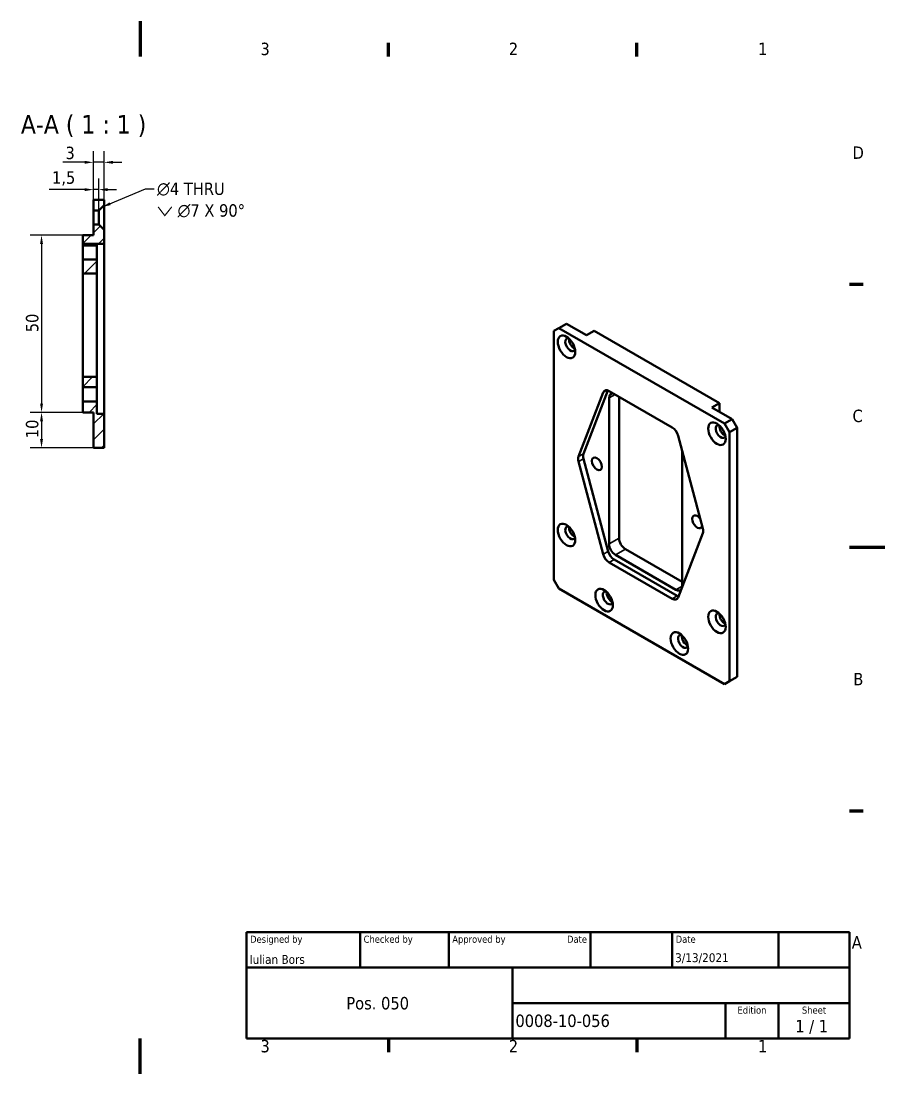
# Model space of a CAD drawing. Header units: millimetres. Extents: x 0 to 420, y 0 to 297.
# Drawn here: x 176.4 to 420, y 0 to 297 of the extents above; entities that cross this region are included whole.
import ezdxf
from ezdxf.enums import TextEntityAlignment as Align

# ---------------------------------------------------------------- set-up
doc = ezdxf.new("R2010")
doc.units = ezdxf.units.MM
for name, color, linetype, lineweight in [('Border (ISO)', 7, 'Continuous', 70), ('Dimension (ISO)', 7, 'Continuous', 25), ('Hatch (ISO)', 7, 'Continuous', 18), ('Symbol (ISO)', 7, 'Continuous', 25), ('Title (ISO)', 7, 'Continuous', 50), ('Visible (ISO)', 7, 'Continuous', 50), ('Visible Narrow (ISO)', 7, 'Continuous', 35)]:
    doc.layers.add(name, color=color, linetype=linetype, lineweight=lineweight)
doc.styles.add('Label Text (ISO)', font='tahoma.ttf')
doc.styles.add('Note Text (ISO)', font='tahoma.ttf')
doc.styles.add('Text Style39', font='tahoma.ttf')
doc.styles.add('Text Style41', font='tahoma.ttf')
doc.dimstyles.new('Default - Method 1b (ISO)', dxfattribs={"dimtxt": 3.5, "dimasz": 2.5, "dimexe": 3.175, "dimexo": 0, "dimgap": 0.762, "dimtad": 1, "dimtoh": 1, "dimrnd": 1e-08, "dimtxsty": 'Note Text (ISO)', "dimcen": 0.09, "dimdle": 10, "dimclrd": 256, "dimclre": 256, "dimclrt": 256, "dimazin": 2, "dimtfac": 1, "dimtmove": 0, "dimatfit": 3, "dimfxl": 0, "dimtolj": 1, "dimlwd": -1, "dimlwe": -1, "dimarcsym": 0})
doc.dimstyles.new('Default - Method 1b (ISO)$7', dxfattribs={"dimtxt": 3.5, "dimasz": 2.5, "dimexe": 3.175, "dimexo": 0, "dimgap": 0.762, "dimtad": 1, "dimtoh": 1, "dimrnd": 1e-08, "dimtxsty": 'Note Text (ISO)', "dimcen": 0.09, "dimdle": 10, "dimclrd": 256, "dimclre": 256, "dimclrt": 256, "dimazin": 2, "dimtfac": 1, "dimtmove": 0, "dimatfit": 3, "dimfxl": 0, "dimtolj": 1, "dimlwd": -1, "dimlwe": -1, "dimarcsym": 0})

# ---------------------------------------------------------------- blocks, each defined once
blk = doc.blocks.new('Borders Default Border')
at = {"layer": 'Border (ISO)'}
for p, q in [((280, 287), (280, 290.9)), ((350, 287), (350, 290.9)), ((410, 222.75), (413.9, 222.75)), ((410, 74.25), (413.9, 74.25)), ((280, 10), (280, 6.1)), ((350, 10), (350, 6.1))]:
    blk.add_line(p, q, dxfattribs=at)
at = {"layer": 'Border (ISO)', "flags": 128}
for points in [[(210, 297), (210, 287)], [(420, 148.5), (410, 148.5)], [(210, 0), (210, 10)]]:
    blk.add_lwpolyline(points, dxfattribs=at)
at = {"layer": 'Border (ISO)', "char_height": 3.5, "attachment_point": 7, "style": 'Note Text (ISO)'}
for s, insert in [('3', (243.91, 287.33)), ('2', (313.94, 287.4)), ('1', (384.21, 287.4)), ('D', (410.87, 258.13)), ('C', (410.86, 183.81)), ('B', (411.08, 109.63)), ('A', (410.66, 35.38)), ('3', (243.91, 6.03)), ('2', (313.94, 6.1)), ('1', (384.21, 6.1))]:
    blk.add_mtext(s, dxfattribs=dict(at, insert=insert))
blk = doc.blocks.new('*D6')
at = {"layer": 'Defpoints', "color": 0}
for p in [(199.82, 257.15), (196.82, 239.6), (199.82, 238.1)]:
    blk.add_point(p, dxfattribs=at)
at = {"layer": 'Dimension (ISO)'}
for p, q in [((196.82, 239.6), (196.82, 260.33)), ((199.82, 238.1), (199.82, 260.33)), ((194.32, 257.15), (188.17, 257.15)), ((199.82, 257.15), (196.82, 257.15)), ((202.32, 257.15), (204.82, 257.15))]:
    blk.add_line(p, q, dxfattribs=at)
for points in [[(194.32, 257.57), (194.32, 256.73), (196.82, 257.15)], [(202.32, 257.57), (202.32, 256.73), (199.82, 257.15)]]:
    blk.add_solid(points, dxfattribs=at)
at = {"layer": 'Dimension (ISO)', "insert": (188.93, 261.56), "char_height": 3.5, "attachment_point": 1, "style": 'Note Text (ISO)'}
blk.add_mtext('\\A1;3', dxfattribs=at)
blk = doc.blocks.new('*D7')
at = {"layer": 'Defpoints', "color": 0}
for p in [(196.82, 249.45), (196.82, 243.6), (198.32, 243.6)]:
    blk.add_point(p, dxfattribs=at)
at = {"layer": 'Dimension (ISO)'}
for p, q in [((196.82, 243.6), (196.82, 252.63)), ((198.32, 243.6), (198.32, 252.63)), ((194.32, 249.45), (184.36, 249.45)), ((198.32, 249.45), (196.82, 249.45)), ((200.82, 249.45), (203.32, 249.45))]:
    blk.add_line(p, q, dxfattribs=at)
for points in [[(194.32, 249.87), (194.32, 249.03), (196.82, 249.45)], [(200.82, 249.87), (200.82, 249.03), (198.32, 249.45)]]:
    blk.add_solid(points, dxfattribs=at)
at = {"layer": 'Dimension (ISO)', "insert": (185.13, 254.6), "char_height": 3.5, "attachment_point": 1, "style": 'Note Text (ISO)'}
blk.add_mtext('\\A1;1,5', dxfattribs=at)
blk = doc.blocks.new('*D28')
at = {"layer": 'Defpoints', "color": 0}
for p in [(193.82, 236.6), (182.19, 186.6), (193.82, 186.6)]:
    blk.add_point(p, dxfattribs=at)
at = {"layer": 'Dimension (ISO)'}
for p, q in [((193.82, 236.6), (179.01, 236.6)), ((182.19, 234.1), (182.19, 189.1)), ((193.82, 186.6), (179.01, 186.6))]:
    blk.add_line(p, q, dxfattribs=at)
for points in [[(181.77, 234.1), (182.6, 234.1), (182.19, 236.6)], [(181.77, 189.1), (182.6, 189.1), (182.19, 186.6)]]:
    blk.add_solid(points, dxfattribs=at)
at = {"layer": 'Dimension (ISO)', "insert": (177.78, 209.21), "char_height": 3.5, "attachment_point": 1, "rotation": 90, "style": 'Note Text (ISO)'}
blk.add_mtext('\\A1;50', dxfattribs=at)
blk = doc.blocks.new('*D29')
at = {"layer": 'Defpoints', "color": 0}
for p in [(193.82, 186.6), (182.19, 176.6), (196.82, 176.6)]:
    blk.add_point(p, dxfattribs=at)
at = {"layer": 'Dimension (ISO)'}
for p, q in [((193.82, 186.6), (179.01, 186.6)), ((182.19, 184.1), (182.19, 179.1)), ((196.82, 176.6), (179.01, 176.6))]:
    blk.add_line(p, q, dxfattribs=at)
for points in [[(181.77, 184.1), (182.6, 184.1), (182.19, 186.6)], [(181.77, 179.1), (182.6, 179.1), (182.19, 176.6)]]:
    blk.add_solid(points, dxfattribs=at)
at = {"layer": 'Dimension (ISO)', "insert": (177.78, 179.33), "char_height": 3.5, "attachment_point": 1, "rotation": 90, "style": 'Note Text (ISO)'}
blk.add_mtext('\\A1;10', dxfattribs=at)
blk = doc.blocks.new('Title Blocks I.A.B')
at = {"layer": 'Title (ISO)'}
for p, q in [((270.07, 130), (100.07, 130)), ((100.07, 130), (100.07, 100)), ((132.07, 120), (132.07, 130)), ((157.07, 120), (157.07, 130)), ((197.07, 120), (197.07, 130)), ((220.07, 120), (220.07, 130)), ((250.07, 120), (250.07, 130)), ((270.07, 100), (270.07, 130)), ((100.07, 120), (270.07, 120)), ((175.07, 120), (175.07, 100)), ((270.07, 110), (175.07, 110)), ((235.07, 100), (235.07, 110)), ((250.07, 100), (250.07, 110)), ((100.07, 100), (270.07, 100))]:
    blk.add_line(p, q, dxfattribs=at)
at = {"layer": 'Title (ISO)', "style": 'Text Style41'}
for s, p in [('Designed by', (101.07, 129)), ('Checked by', (133.07, 129)), ('Approved by', (158.07, 129)), ('Date', (221.07, 129))]:
    blk.add_text(s, height=2, dxfattribs=at).set_placement(p, align=Align.TOP_LEFT)
blk.add_text('Date', height=2, dxfattribs=at).set_placement((196.07, 129), align=Align.TOP_RIGHT)
for s, p in [('Edition', (242.57, 109)), ('Sheet', (260.07, 109))]:
    blk.add_text(s, height=2, dxfattribs=at).set_placement(p, align=Align.TOP_CENTER)
at = {"layer": 'Title (ISO)', "style": 'Note Text (ISO)'}
blk.add_text('1 / 1 ', height=3.5, dxfattribs=at).set_placement((260.07, 103.5), align=Align.MIDDLE_CENTER)
at = {"layer": 'Title (ISO)'}
for tag, p, height, style in [('AUTHOR_001', (100.92, 121.05), 2.5, 'Text Style39'), ('CREATION_DATE_001', (220.91, 121.54), 2.5, 'Text Style39'), ('COMPANY_001', (128.2, 108.21), 3.5, 'Note Text (ISO)'), ('PART_NUMBER_001', (175.88, 103.25), 3.5, 'Note Text (ISO)')]:
    blk.add_attdef(tag, p, '', height=height, dxfattribs=dict(at, style=style))
at = {"layer": 'Title (ISO)', "style": 'Text Style39'}
for tag, p in [('CHECKED_BY', (133.07, 121)), ('ENG_APPROVED_BY', (158.07, 121))]:
    blk.add_attdef(tag, text='', height=2.5, dxfattribs=at).set_placement(p, align=Align.BOTTOM_LEFT)
blk.add_attdef('ENG_APPROVAL_DATE', text='', height=2.5, dxfattribs=at).set_placement((196.07, 121), align=Align.BOTTOM_RIGHT)
at = {"layer": 'Title (ISO)', "style": 'Note Text (ISO)'}
for tag, p in [('TITLE', (222.57, 115)), ('REVISION_NUMBER', (242.57, 103.5))]:
    blk.add_attdef(tag, text='', height=3.5, dxfattribs=at).set_placement(p, align=Align.MIDDLE_CENTER)

msp = doc.modelspace()

# ---------------------------------------------------------------- hatches: boundary and pattern name
at = {"layer": 'Hatch (ISO)'}
h = msp.add_hatch(dxfattribs=at)
h.set_pattern_fill('ANSI31', color=256, scale=25.4, style=0)
h.set_pattern_definition([(45, (0, 0), (-2.245064, 2.245064), [])])
h.paths.add_polyline_path([(199.819, 234.1814), (199.819, 238.0951), (198.319, 239.5951), (196.819, 239.5951), (196.819, 236.5951), (193.819, 236.5951), (193.819, 234.1814), (197.819, 234.1814)])
h.paths.add_polyline_path([(193.819, 229.7301), (193.819, 225.7451), (197.819, 225.7451), (197.819, 229.7301)])
h.paths.add_polyline_path([(198.319, 243.5951), (199.819, 245.0951), (199.819, 246.5951), (196.819, 246.5951), (196.819, 243.5951)])
h.paths.add_polyline_path([(193.819, 234.1814), (193.819, 233.7301), (197.819, 233.7301), (197.819, 234.1814)])
h.paths.add_polyline_path([(193.819, 196.5951), (193.819, 193.7301), (197.819, 193.7301), (197.819, 196.5951)])
h.paths.add_polyline_path([(199.819, 186.2476), (197.819, 186.2476), (197.819, 189.7301), (193.819, 189.7301), (193.819, 186.5951), (196.819, 186.5951), (196.819, 176.5951), (199.819, 176.5951)])

# ---------------------------------------------------------------- linework, layer by layer
at = {"layer": 'Visible (ISO)'}
for p, q in [((199.819, 246.5951), (196.819, 246.5951)), ((196.819, 246.5951), (196.819, 243.5951)), ((199.819, 245.0951), (199.819, 246.5951)), ((196.819, 243.5951), (198.319, 243.5951)), ((196.819, 239.5951), (196.819, 243.5951)), ((198.319, 243.5951), (199.819, 245.0951)), ((198.319, 239.5951), (198.319, 243.5951)), ((199.819, 245.0951), (199.819, 238.0951)), ((198.319, 239.5951), (196.819, 239.5951)), ((196.819, 239.5951), (196.819, 236.5951)), ((199.819, 238.0951), (198.319, 239.5951)), ((199.819, 234.1814), (199.819, 238.0951)), ((193.819, 236.5951), (193.819, 234.1814)), ((196.819, 236.5951), (193.819, 236.5951)), ((193.819, 234.1814), (193.819, 233.7301)), ((199.819, 234.1814), (193.819, 234.1814)), ((193.819, 233.7301), (197.819, 233.7301)), ((193.819, 233.7301), (193.819, 229.7301)), ((197.819, 233.7301), (197.819, 234.1814)), ((197.819, 233.7301), (197.819, 229.7301)), ((199.819, 234.1814), (199.819, 226.1181)), ((193.819, 229.7301), (193.819, 225.7451)), ((197.819, 229.7301), (193.819, 229.7301)), ((197.819, 225.7451), (197.819, 229.7301)), ((193.819, 225.7451), (197.819, 225.7451)), ((193.819, 225.7451), (193.819, 223.2451)), ((197.819, 223.2451), (197.819, 225.7451)), ((199.819, 226.1181), (199.819, 223.7678)), ((193.819, 223.2451), (193.819, 199.0951)), ((197.819, 199.0951), (197.819, 223.2451)), ((199.819, 223.7678), (199.819, 198.5724)), ((328.0889, 210.4012), (330.2102, 211.626)), ((335.8671, 208.36), (330.2102, 211.626)), ((326.6747, 209.5847), (328.0889, 210.4012)), ((326.6747, 209.5847), (326.6747, 139.366)), ((374.758, 183.4568), (328.0889, 210.4012)), ((337.9884, 209.5847), (335.8671, 208.36)), ((373.3438, 189.1723), (337.9884, 209.5847)), ((193.819, 199.0951), (193.819, 196.5951)), ((197.819, 196.5951), (197.819, 199.0951)), ((193.819, 196.5951), (193.819, 193.7301)), ((197.819, 196.5951), (193.819, 196.5951)), ((197.819, 193.7301), (197.819, 196.5951)), ((199.819, 198.5724), (199.819, 196.2221)), ((199.819, 196.2221), (199.819, 186.3971)), ((193.819, 193.7301), (197.819, 193.7301)), ((193.819, 193.7301), (193.819, 189.7301)), ((197.819, 193.7301), (197.819, 189.7301)), ((333.6058, 174.1292), (340.5531, 192.2453)), ((335.02, 174.9457), (341.8643, 192.7932)), ((342.215, 192.6313), (360.0309, 182.3453)), ((342.2311, 190.6828), (342.2311, 149.4906)), ((345.0595, 151.1236), (345.0595, 190.989)), ((197.819, 189.7301), (193.819, 189.7301)), ((193.819, 189.7301), (193.819, 186.5951)), ((197.819, 186.2476), (197.819, 189.7301)), ((371.2224, 187.9476), (373.3438, 189.1723)), ((376.8793, 184.6816), (371.2224, 187.9476)), ((373.3438, 186.7228), (373.3438, 189.1723)), ((193.819, 186.5951), (196.819, 186.5951)), ((196.819, 186.5951), (196.819, 176.5951)), ((199.819, 186.2476), (197.819, 186.2476)), ((199.819, 186.3971), (199.819, 186.2476)), ((199.819, 176.5951), (199.819, 186.2476)), ((376.8793, 184.6816), (374.758, 183.4568)), ((378.2935, 182.2321), (376.8793, 184.6816)), ((374.758, 183.4568), (376.1722, 181.0074)), ((376.1722, 181.0074), (378.2935, 182.2321)), ((378.2935, 112.0134), (378.2935, 182.2321)), ((361.6928, 180.0403), (368.64, 153.9022)), ((376.1722, 110.7886), (376.1722, 181.0074)), ((196.819, 176.5951), (199.819, 176.5951)), ((362.8432, 137.5901), (362.8432, 175.7119)), ((340.5531, 146.5997), (333.6058, 172.7378)), ((341.9673, 147.4162), (335.02, 173.5543)), ((368.64, 152.5108), (361.6928, 134.3947)), ((343.9988, 146.4287), (361.0755, 136.5695)), ((362.8432, 138.8149), (346.8273, 148.0617)), ((360.0309, 134.0087), (342.215, 144.2947)), ((361.4451, 134.8252), (343.6292, 145.1112)), ((328.0889, 136.9165), (326.6747, 139.366)), ((328.0889, 136.9165), (374.758, 109.9721)), ((376.1722, 110.7886), (374.758, 109.9721)), ((378.2935, 112.0134), (376.1722, 110.7886))]:
    msp.add_line(p, q, dxfattribs=at)
for centre, major_axis in [((330.2102, 205.094), (1.75, -3.0311)), ((372.6367, 180.5991), (1.75, -3.0311)), ((338.791, 172.0973), (1, -1.7321)), ((330.2102, 152.0217), (1.75, -3.0311)), ((340.8168, 133.6505), (1.75, -3.0311)), ((372.6367, 127.5268), (1.75, -3.0311)), ((362.0301, 121.4031), (1.75, -3.0311))]:
    msp.add_ellipse(centre, major_axis=major_axis, ratio=0.57735027, dxfattribs=at)
for centre, major_axis, start_param, end_param in [((331.2709, 205.7064), (-1, 1.7321), 5.82542319, 9.88254008), ((332.3316, 206.3187), (1, -1.7321), 3.75361544, 5.67116252), ((342.215, 190.59), (-1.25, 2.1651), 5.49778714, 6.72077852), ((343.9988, 189.6622), (-1.25, 2.1651), 5.81534757, 7.06858347), ((360.0309, 180.3041), (1.25, -2.1651), 1.13320312, 2.35619449), ((373.6973, 181.2115), (-1, 1.7321), 5.82542319, 9.88254008), ((374.758, 181.8238), (1, -1.7321), 3.75361544, 5.67116252), ((335.2677, 172.474), (-1.25, 2.1651), 0.43759321, 1.13320312), ((336.682, 173.2905), (-1.25, 2.1651), 0.43759321, 1.13320312), ((367.0753, 155.7674), (1, -1.7321), 1.70768314, 6.8419084), ((331.2709, 152.6341), (-1, 1.7321), 5.82542319, 9.88254008), ((332.3316, 153.2465), (1, -1.7321), 3.75361544, 5.67116252), ((366.9781, 154.166), (1.25, -2.1651), 0.43759321, 1.13320312), ((343.9988, 148.47), (1.25, -2.1651), 3.92699082, 5.49778714), ((346.8273, 150.103), (-1.25, 2.1651), 0.78539816, 2.35619449), ((342.215, 146.3359), (-1.25, 2.1651), 1.13320312, 2.35619449), ((343.6292, 147.1524), (-1.25, 2.1651), 1.13320312, 2.35619449), ((361.0755, 138.6108), (1.25, -2.1651), 5.49778714, 6.48682983), ((361.0755, 138.6108), (-1.25, 2.1651), 3.81313455, 3.92699082), ((341.8775, 134.2629), (-1, 1.7321), 5.82542319, 9.88254008), ((342.9382, 134.8753), (1, -1.7321), 3.75361544, 5.67116252), ((360.0309, 136.0499), (1.25, -2.1651), 5.49778714, 6.72077852), ((361.4451, 136.8664), (-1.25, 2.1651), 2.35619449, 2.55590737), ((373.6973, 128.1392), (-1, 1.7321), 5.82542319, 9.88254008), ((374.758, 128.7516), (1, -1.7321), 3.75361544, 5.67116252), ((363.0907, 122.0155), (-1, 1.7321), 5.82542319, 9.88254008), ((364.1514, 122.6278), (1, -1.7321), 3.75361544, 5.67116252)]:
    msp.add_ellipse(centre, major_axis=major_axis, ratio=0.57735027, start_param=start_param, end_param=end_param, dxfattribs=at)
at = {"layer": 'Visible Narrow (ISO)'}
for p, q in [((340.5531, 192.2453), (341.6125, 192.8569)), ((342.2311, 190.6828), (343.9104, 191.6524)), ((333.6058, 174.1292), (335.02, 174.9457)), ((333.6058, 172.7378), (335.02, 173.5543)), ((342.2311, 149.4906), (345.0595, 151.1236)), ((340.5531, 146.5997), (341.9673, 147.4162)), ((343.9988, 146.4287), (346.8273, 148.0617)), ((342.215, 144.2947), (343.6292, 145.1112)), ((361.0755, 136.5695), (362.8432, 137.5901)), ((360.0309, 134.0087), (361.4451, 134.8252))]:
    msp.add_line(p, q, dxfattribs=at)

# ---------------------------------------------------------------- block references
msp.add_blockref('Borders Default Border', (0, 0))
msp.add_blockref('Title Blocks I.A.B', (139.9286, -90)).add_auto_attribs({'PART_NUMBER_001': '0008-10-056', 'COMPANY_001': 'Pos. 050', 'AUTHOR_001': 'Iulian Bors', 'CREATION_DATE_001': '3/13/2021'})

# ---------------------------------------------------------------- texts
at = {"layer": 'Symbol (ISO)', "insert": (176.3638, 264.3081), "char_height": 5.25, "attachment_point": 7, "style": 'Label Text (ISO)'}
msp.add_mtext('A-A ( 1 : 1 )', dxfattribs=at)
at = {"layer": 'Symbol (ISO)', "insert": (214.7477, 251.4523), "char_height": 3.4999999, "width": 29.269146, "attachment_point": 1, "line_spacing_factor": 1.05, "style": 'Note Text (ISO)'}
msp.add_mtext('\\fAIGDT|b0|i0;\\H3.5000;n\\fTahoma|b0|i0;\\H3.5000;4 THRU\\P\\fAIGDT|b0|i0;\\H3.5000;w\\fTahoma|b0|i0;\\H3.5000; \\fAIGDT|b0|i0;\\H3.5000;n\\fTahoma|b0|i0;\\H3.5000;7 X 90°', dxfattribs=at)

# ---------------------------------------------------------------- dimensions: what is measured, and where the dimension line sits
at = {"layer": 'Dimension (ISO)'}
dim = msp.add_linear_dim(base=(199.819, 257.1504), p1=(196.819, 239.5951), p2=(199.819, 238.0951), dimstyle='Default - Method 1b (ISO)', override={"dimgap": 0.762, "dimtoh": 0, "dimdec": 2, "dimtol": 0, "dimlim": 0, "dimtp": 0, "dimtm": 0, "dimtdec": 2, "dimtofl": 1, "dimatfit": 1}, dxfattribs=at)
dim.commit()
dim.dimension.update_dxf_attribs({"geometry": '*D6', "text_midpoint": (189.9933, 257.1504), "dimtype": 160})
for base, p1, p2, angle, override, picture, middle in [((196.819, 249.4515), (198.319, 243.5951), (196.819, 243.5951), 180, {"dimgap": 0.762, "dimtoh": 0, "dimdec": 2, "dimtol": 0, "dimlim": 0, "dimtp": 0, "dimtm": 0, "dimtdec": 2, "dimtofl": 1, "dimatfit": 1}, '*D7', (188.0917, 249.4515)), ((182.1869, 186.5951), (193.819, 236.5951), (193.819, 186.5951), 90, {"dimgap": 0.762, "dimtoh": 0, "dimdec": 2, "dimtol": 0, "dimlim": 0, "dimtp": 0, "dimtm": 0, "dimtdec": 2, "dimtofl": 0, "dimatfit": 1}, '*D28', (182.1869, 211.5951)), ((182.1869, 176.5951), (193.819, 186.5951), (196.819, 176.5951), 270, {"dimgap": 0.762, "dimtoh": 0, "dimdec": 2, "dimtol": 0, "dimlim": 0, "dimtp": 0, "dimtm": 0, "dimtdec": 2, "dimtofl": 0, "dimatfit": 1}, '*D29', (182.1869, 181.5951))]:
    dim = msp.add_linear_dim(base=base, p1=p1, p2=p2, angle=angle, dimstyle='Default - Method 1b (ISO)', override=override, dxfattribs=at)
    dim.commit()
    dim.dimension.update_dxf_attribs({"geometry": picture, "text_midpoint": middle, "dimtype": 160})

# ---------------------------------------------------------------- leaders
at = {"layer": 'Symbol (ISO)', "annotation_type": 0, "has_hookline": 1, "hookline_direction": 0, "text_width": 28.808}
msp.add_leader([(199.2233, 244.4994), (211.4857, 249.7023), (213.9857, 249.7023)], dimstyle='Default - Method 1b (ISO)$7', override={"dimtad": 0}, dxfattribs=at)

doc.saveas('drawing.dxf')
